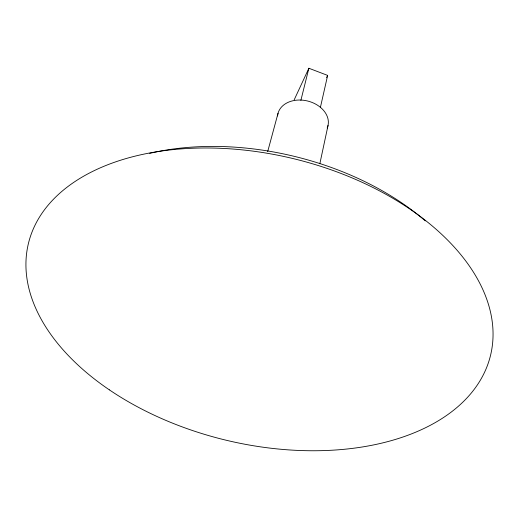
<?xml version="1.0" encoding="UTF-8"?>
<svg xmlns="http://www.w3.org/2000/svg" width="519" height="519" viewBox="0 0 519 519"><rect width="100%" height="100%" fill="white"/><g stroke="black" fill="none" stroke-linecap="round" stroke-linejoin="round"><path stroke-width="0.78" d="M319.892 163.498L328.034 125.455M320.34 107.68L327.645 75.404L308.876 68.255L294.182 99.849M300.877 100.355L308.876 68.255M267.674 151.652L278.028 113.311M326.587 77.584L327.645 75.404M277.581 115.958A25.729 19.261 13.6 0 1 307.514 100.984A25.729 19.261 13.6 0 1 327.21 128.018M149.634 153.365A222.606 137.301 13.6 0 1 425.288 220.886M109.334 389.84A237.734 144.743 13.6 0 0 489.501 359.239A237.734 144.743 13.6 0 0 179.632 149.018A237.734 144.743 13.6 0 0 109.334 389.84"/></g></svg>
